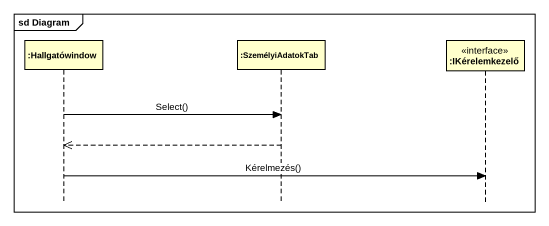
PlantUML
@startuml
mainframe sd Diagram
hide footbox
participant ":Hallgatówindow" as Hallgatówindow
participant ":SzemélyiAdatokTab" as SzemélyiAdatokTab
participant ":IKérelemkezelő" as IKérelemkezelő <<interface>>

Hallgatówindow -> SzemélyiAdatokTab : Select()
SzemélyiAdatokTab -->> Hallgatówindow
Hallgatówindow -> IKérelemkezelő : Kérelmezés()
@enduml
